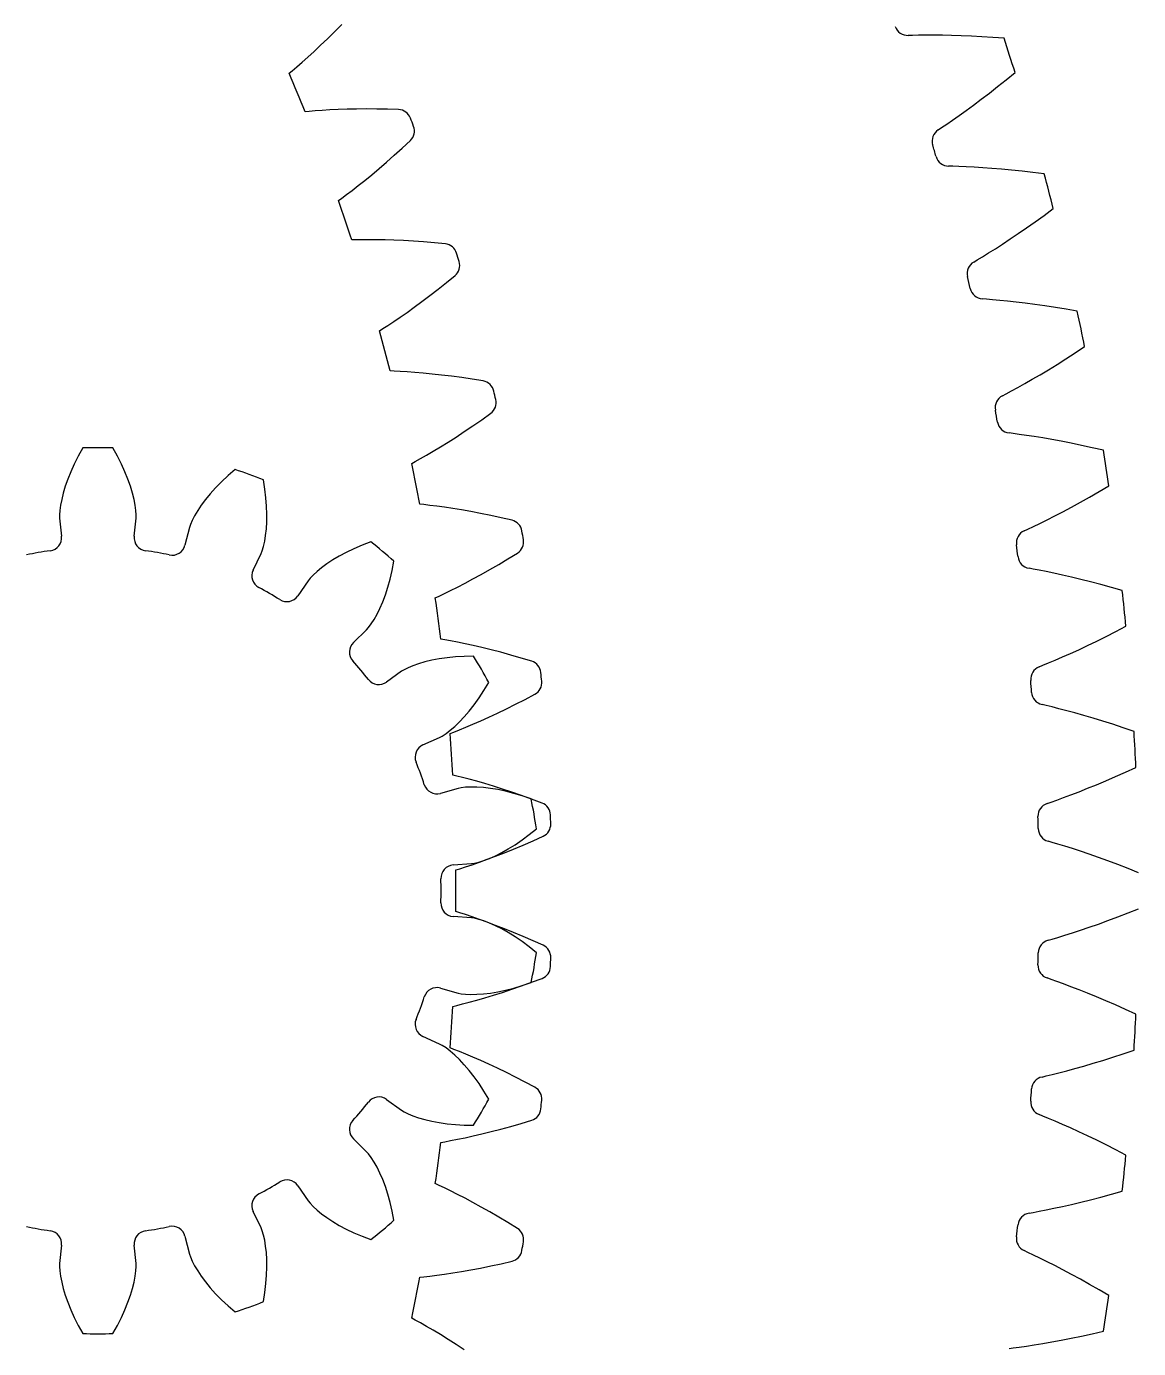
# Model space of a CAD drawing. Header units: millimetres. Extents: x -90 to 90, y -90 to 90.
# Drawn here: x 15.39 to 40.5, y -10.33 to 19.51 of the extents above; entities that cross this region are included whole.
import ezdxf

# ---------------------------------------------------------------- set-up
doc = ezdxf.new("R2010")
doc.units = ezdxf.units.MM

msp = doc.modelspace()

# ---------------------------------------------------------------- linework, layer by layer
at = {"layer": 'outer'}
msp.add_circle((0, 0), 90.087573, dxfattribs=at)
at = {"layer": 'planet'}
for p, q in [((16.659234, 9.994192), (16.55665, 9.810201)), ((17.44335, 9.810201), (17.340766, 9.994192)), ((16.466191, 9.630967), (16.387508, 9.457201)), ((16.55665, 9.810201), (16.466191, 9.630967)), ((17.533809, 9.630967), (17.44335, 9.810201)), ((17.612492, 9.457201), (17.533809, 9.630967)), ((16.32025, 9.289666), (16.264062, 9.129213)), ((16.387508, 9.457201), (16.32025, 9.289666)), ((17.67975, 9.289666), (17.612492, 9.457201)), ((17.735938, 9.129213), (17.67975, 9.289666)), ((19.938673, 9.370208), (19.792368, 9.232722)), ((20.098, 9.508018), (19.938673, 9.370208)), ((20.771899, 9.066939), (20.73843, 9.27492)), ((16.218589, 8.97683), (16.183468, 8.833736)), ((16.264062, 9.129213), (16.218589, 8.97683)), ((17.781411, 8.97683), (17.735938, 9.129213)), ((17.816532, 8.833736), (17.781411, 8.97683)), ((19.538497, 8.961919), (19.43082, 8.83036)), ((19.658999, 9.096346), (19.538497, 8.961919)), ((19.792368, 9.232722), (19.658999, 9.096346)), ((20.795602, 8.867575), (20.771899, 9.066939)), ((16.158326, 8.701558), (16.142757, 8.58273)), ((16.183468, 8.833736), (16.158326, 8.701558)), ((17.841674, 8.701558), (17.816532, 8.833736)), ((17.857243, 8.58273), (17.841674, 8.701558)), ((19.33597, 8.702719), (19.254026, 8.580267)), ((19.43082, 8.83036), (19.33597, 8.702719)), ((20.810107, 8.677377), (20.795602, 8.867575)), ((20.816009, 8.496943), (20.810107, 8.677377)), ((16.142757, 8.58273), (16.136236, 8.481676)), ((16.136236, 8.481676), (16.13742, 8.41313)), ((16.13742, 8.41313), (16.179525, 8.002457)), ((17.820475, 8.002457), (17.86258, 8.41313)), ((17.863764, 8.481676), (17.857243, 8.58273)), ((17.86258, 8.41313), (17.863764, 8.481676)), ((19.129922, 8.358323), (19.089232, 8.265593)), ((19.185194, 8.464659), (19.129922, 8.358323)), ((19.254026, 8.580267), (19.185194, 8.464659)), ((20.81393, 8.326949), (20.816009, 8.496943)), ((19.0669, 8.200776), (18.966007, 7.800469)), ((19.089232, 8.265593), (19.0669, 8.200776)), ((20.788605, 8.021726), (20.804543, 8.168202)), ((20.804543, 8.168202), (20.81393, 8.326949)), ((20.712576, 7.674743), (20.741011, 7.771934)), ((20.741011, 7.771934), (20.767023, 7.888921)), ((20.767023, 7.888921), (20.788605, 8.021726)), ((22.96625, 7.80003), (22.781745, 7.720875)), ((23.163101, 7.875036), (22.96625, 7.80003)), ((20.507996, 7.239231), (20.68802, 7.610736)), ((20.68802, 7.610736), (20.712576, 7.674743)), ((22.304384, 7.466435), (22.171599, 7.378932)), ((22.450564, 7.553232), (22.304384, 7.466435)), ((22.609775, 7.638338), (22.450564, 7.553232)), ((22.781745, 7.720875), (22.609775, 7.638338)), ((21.948494, 7.206798), (21.860186, 7.125778)), ((22.052716, 7.291891), (21.948494, 7.206798)), ((22.171599, 7.378932), (22.052716, 7.291891)), ((23.599588, 7.034623), (23.645502, 7.23007)), ((23.645502, 7.23007), (23.685185, 7.436955)), ((21.747081, 6.999287), (21.51536, 6.657629)), ((21.790235, 7.052557), (21.747081, 6.999287)), ((21.860186, 7.125778), (21.790235, 7.052557)), ((23.548168, 6.850934), (23.599588, 7.034623)), ((23.431906, 6.520331), (23.492001, 6.679362)), ((23.492001, 6.679362), (23.548168, 6.850934)), ((23.303716, 6.242177), (23.368791, 6.374369)), ((23.368791, 6.374369), (23.431906, 6.520331)), ((23.113597, 5.942124), (23.173559, 6.023728)), ((23.173559, 6.023728), (23.238013, 6.124763)), ((23.238013, 6.124763), (23.303716, 6.242177)), ((22.7724, 5.602847), (23.06863, 5.890376)), ((23.06863, 5.890376), (23.113597, 5.942124)), ((24.114934, 5.07969), (24.004241, 5.033759)), ((24.241974, 5.124006), (24.114934, 5.07969)), ((24.383457, 5.165137), (24.241974, 5.124006)), ((24.538162, 5.201947), (24.383457, 5.165137)), ((24.705212, 5.233514), (24.538162, 5.201947)), ((24.88393, 5.259034), (24.705212, 5.233514)), ((25.073757, 5.277776), (24.88393, 5.259034)), ((25.274208, 5.289053), (25.073757, 5.277776)), ((25.484841, 5.292208), (25.274208, 5.289053)), ((23.854694, 4.953581), (23.520094, 4.711781)), ((23.913465, 4.988879), (23.854694, 4.953581)), ((24.004241, 5.033759), (23.913465, 4.988879)), ((25.607567, 4.353191), (25.717559, 4.521148)), ((25.717559, 4.521148), (25.825607, 4.701984)), ((25.384962, 4.056152), (25.496422, 4.198167)), ((25.496422, 4.198167), (25.607567, 4.353191)), ((25.164868, 3.811693), (25.274099, 3.927266)), ((25.274099, 3.927266), (25.384962, 4.056152)), ((24.861484, 3.548971), (24.956607, 3.621868)), ((24.956607, 3.621868), (25.058506, 3.70973)), ((25.058506, 3.70973), (25.164868, 3.811693)), ((24.340569, 3.290677), (24.717274, 3.459549)), ((24.717274, 3.459549), (24.777228, 3.492797)), ((24.777228, 3.492797), (24.861484, 3.548971)), ((25.13553, 2.3104), (24.738408, 2.197622)), ((25.202829, 2.323469), (25.13553, 2.3104)), ((25.303481, 2.334595), (25.202829, 2.323469)), ((25.423207, 2.339897), (25.303481, 2.334595)), ((25.557742, 2.33809), (25.423207, 2.339897)), ((25.704761, 2.32835), (25.557742, 2.33809)), ((25.862726, 2.310028), (25.704761, 2.32835)), ((26.030498, 2.282557), (25.862726, 2.310028)), ((26.207167, 2.245413), (26.030498, 2.282557)), ((26.391956, 2.1981), (26.207167, 2.245413)), ((26.584175, 2.140138), (26.391956, 2.1981)), ((26.783185, 2.071062), (26.584175, 2.140138)), ((26.577346, 1.1467), (26.738149, 1.266909)), ((26.738149, 1.266909), (26.901531, 1.399884)), ((26.118314, 0.860514), (26.266573, 0.94371)), ((26.266573, 0.94371), (26.419883, 1.039039)), ((26.419883, 1.039039), (26.577346, 1.1467)), ((25.023356, 0.581602), (25.435101, 0.611449)), ((25.435101, 0.611449), (25.502811, 0.622186)), ((25.502811, 0.622186), (25.601198, 0.646156)), ((25.601198, 0.646156), (25.715517, 0.682123)), ((25.715517, 0.682123), (25.841321, 0.729835)), ((25.841321, 0.729835), (25.976142, 0.78927)), ((25.976142, 0.78927), (26.118314, 0.860514)), ((25.435101, -0.611449), (25.023356, -0.581602)), ((25.502811, -0.622186), (25.435101, -0.611449)), ((25.601198, -0.646156), (25.502811, -0.622186)), ((25.715517, -0.682123), (25.601198, -0.646156)), ((25.841321, -0.729835), (25.715517, -0.682123)), ((25.976142, -0.78927), (25.841321, -0.729835)), ((26.118314, -0.860514), (25.976142, -0.78927)), ((26.266573, -0.94371), (26.118314, -0.860514)), ((26.419883, -1.039039), (26.266573, -0.94371)), ((26.577346, -1.1467), (26.419883, -1.039039)), ((26.738149, -1.266909), (26.577346, -1.1467)), ((26.901531, -1.399884), (26.738149, -1.266909)), ((26.584175, -2.140138), (26.783185, -2.071062)), ((24.738408, -2.197622), (25.13553, -2.3104)), ((25.13553, -2.3104), (25.202829, -2.323469)), ((25.202829, -2.323469), (25.303481, -2.334595)), ((25.303481, -2.334595), (25.423207, -2.339897)), ((25.423207, -2.339897), (25.557742, -2.33809)), ((25.557742, -2.33809), (25.704761, -2.32835)), ((25.704761, -2.32835), (25.862726, -2.310028)), ((25.862726, -2.310028), (26.030498, -2.282557)), ((26.030498, -2.282557), (26.207167, -2.245413)), ((26.207167, -2.245413), (26.391956, -2.1981)), ((26.391956, -2.1981), (26.584175, -2.140138)), ((24.717274, -3.459549), (24.340569, -3.290677)), ((24.777228, -3.492797), (24.717274, -3.459549)), ((24.861484, -3.548971), (24.777228, -3.492797)), ((24.956607, -3.621868), (24.861484, -3.548971)), ((25.058506, -3.70973), (24.956607, -3.621868)), ((25.164868, -3.811693), (25.058506, -3.70973)), ((25.274099, -3.927266), (25.164868, -3.811693)), ((25.384962, -4.056152), (25.274099, -3.927266)), ((25.496422, -4.198167), (25.384962, -4.056152)), ((25.607567, -4.353191), (25.496422, -4.198167)), ((25.717559, -4.521148), (25.607567, -4.353191)), ((23.520094, -4.711781), (23.854694, -4.953581)), ((25.825607, -4.701984), (25.717559, -4.521148)), ((23.854694, -4.953581), (23.913465, -4.988879)), ((23.913465, -4.988879), (24.004241, -5.033759)), ((24.004241, -5.033759), (24.114934, -5.07969)), ((24.114934, -5.07969), (24.241974, -5.124006)), ((24.241974, -5.124006), (24.383457, -5.165137)), ((24.383457, -5.165137), (24.538162, -5.201947)), ((24.538162, -5.201947), (24.705212, -5.233514)), ((24.705212, -5.233514), (24.88393, -5.259034)), ((24.88393, -5.259034), (25.073757, -5.277776)), ((25.073757, -5.277776), (25.274208, -5.289053)), ((25.274208, -5.289053), (25.484841, -5.292208)), ((23.06863, -5.890376), (22.7724, -5.602847)), ((23.113597, -5.942124), (23.06863, -5.890376)), ((23.173559, -6.023728), (23.113597, -5.942124)), ((23.238013, -6.124763), (23.173559, -6.023728)), ((23.303716, -6.242177), (23.238013, -6.124763)), ((23.368791, -6.374369), (23.303716, -6.242177)), ((23.431906, -6.520331), (23.368791, -6.374369)), ((23.492001, -6.679362), (23.431906, -6.520331)), ((21.51536, -6.657629), (21.747081, -6.999287)), ((23.548168, -6.850934), (23.492001, -6.679362)), ((23.599588, -7.034623), (23.548168, -6.850934)), ((21.747081, -6.999287), (21.790235, -7.052557)), ((21.790235, -7.052557), (21.860186, -7.125778)), ((21.860186, -7.125778), (21.948494, -7.206798)), ((23.645502, -7.23007), (23.599588, -7.034623)), ((20.68802, -7.610736), (20.507996, -7.239231)), ((21.948494, -7.206798), (22.052716, -7.291891)), ((22.052716, -7.291891), (22.171599, -7.378932)), ((22.171599, -7.378932), (22.304384, -7.466435)), ((23.685185, -7.436955), (23.645502, -7.23007)), ((20.712576, -7.674743), (20.68802, -7.610736)), ((20.741011, -7.771934), (20.712576, -7.674743)), ((22.304384, -7.466435), (22.450564, -7.553232)), ((22.450564, -7.553232), (22.609775, -7.638338)), ((22.609775, -7.638338), (22.781745, -7.720875)), ((22.781745, -7.720875), (22.96625, -7.80003)), ((16.179525, -8.002457), (16.13742, -8.41313)), ((17.86258, -8.41313), (17.820475, -8.002457)), ((18.966007, -7.800469), (19.0669, -8.200776)), ((20.767023, -7.888921), (20.741011, -7.771934)), ((20.788605, -8.021726), (20.767023, -7.888921)), ((20.804543, -8.168202), (20.788605, -8.021726)), ((22.96625, -7.80003), (23.163101, -7.875036)), ((19.0669, -8.200776), (19.089232, -8.265593)), ((19.089232, -8.265593), (19.129922, -8.358323)), ((20.81393, -8.326949), (20.804543, -8.168202)), ((20.816009, -8.496943), (20.81393, -8.326949)), ((16.13742, -8.41313), (16.136236, -8.481676)), ((16.136236, -8.481676), (16.142757, -8.58273)), ((16.142757, -8.58273), (16.158326, -8.701558)), ((17.841674, -8.701558), (17.857243, -8.58273)), ((17.857243, -8.58273), (17.863764, -8.481676)), ((17.863764, -8.481676), (17.86258, -8.41313)), ((19.129922, -8.358323), (19.185194, -8.464659)), ((19.185194, -8.464659), (19.254026, -8.580267)), ((19.254026, -8.580267), (19.33597, -8.702719)), ((20.810107, -8.677377), (20.816009, -8.496943)), ((16.158326, -8.701558), (16.183468, -8.833736)), ((16.183468, -8.833736), (16.218589, -8.97683)), ((17.781411, -8.97683), (17.816532, -8.833736)), ((17.816532, -8.833736), (17.841674, -8.701558)), ((19.33597, -8.702719), (19.43082, -8.83036)), ((19.43082, -8.83036), (19.538497, -8.961919)), ((20.771899, -9.066939), (20.795602, -8.867575)), ((20.795602, -8.867575), (20.810107, -8.677377)), ((16.218589, -8.97683), (16.264062, -9.129213)), ((16.264062, -9.129213), (16.32025, -9.289666)), ((17.67975, -9.289666), (17.735938, -9.129213)), ((17.735938, -9.129213), (17.781411, -8.97683)), ((19.538497, -8.961919), (19.658999, -9.096346)), ((19.658999, -9.096346), (19.792368, -9.232722)), ((19.792368, -9.232722), (19.938673, -9.370208)), ((20.73843, -9.27492), (20.771899, -9.066939)), ((16.32025, -9.289666), (16.387508, -9.457201)), ((16.387508, -9.457201), (16.466191, -9.630967)), ((17.533809, -9.630967), (17.612492, -9.457201)), ((17.612492, -9.457201), (17.67975, -9.289666)), ((19.938673, -9.370208), (20.098, -9.508018)), ((16.466191, -9.630967), (16.55665, -9.810201)), ((16.55665, -9.810201), (16.659234, -9.994192)), ((17.340766, -9.994192), (17.44335, -9.810201)), ((17.44335, -9.810201), (17.533809, -9.630967))]:
    msp.add_line(p, q, dxfattribs=at)
for centre, radius, start, end in [((17, 0), 10, 88.047177, 91.952823), ((17, 0), 10, 68.047177, 71.952823), ((15.88109, 7.971859), 0.3, 277.989699, 5.853958), ((18.11891, 7.971859), 0.3, 174.146042, 262.010301), ((18.675105, 7.873787), 0.3, 257.989699, 345.853958), ((17, 0), 10, 48.047177, 51.952823), ((17, 0), 7.75, 97.989699, 102.010301), ((17, 0), 7.75, 77.989699, 82.010301), ((20.777968, 7.108407), 0.3, 154.146042, 242.010301), ((17, 0), 7.75, 57.989699, 62.010301), ((21.267077, 6.82602), 0.3, 237.989699, 325.853958), ((22.981347, 5.387577), 0.3, 134.146042, 222.010301), ((17, 0), 7.75, 37.989699, 42.010301), ((17, 0), 10, 28.047177, 31.952823), ((23.344377, 4.954934), 0.3, 217.989699, 305.853958), ((24.463288, 3.016925), 0.3, 114.146042, 202.010301), ((17, 0), 7.75, 17.989699, 22.010301), ((24.656452, 2.48621), 0.3, 197.989699, 285.853958), ((17, 0), 10, 8.047177, 11.952823), ((25.045046, 0.282387), 0.3, 94.146042, 182.010301), ((17, 0), 7.75, 357.989699, 2.010301), ((25.045046, -0.282387), 0.3, 177.989699, 265.853958), ((17, 0), 10, 348.047177, 351.952823), ((24.656452, -2.48621), 0.3, 74.146042, 162.010301), ((17, 0), 7.75, 337.989699, 342.010301), ((24.463288, -3.016925), 0.3, 157.989699, 245.853958), ((17, 0), 7.75, 317.989699, 322.010301), ((23.344377, -4.954934), 0.3, 54.146042, 142.010301), ((17, 0), 10, 328.047177, 331.952823), ((22.981347, -5.387577), 0.3, 137.989699, 225.853958), ((21.267077, -6.82602), 0.3, 34.146042, 122.010301), ((20.777968, -7.108407), 0.3, 117.989699, 205.853958), ((17, 0), 7.75, 297.989699, 302.010301), ((17, 0), 10, 308.047177, 311.952823), ((17, 0), 7.75, 257.989699, 262.010301), ((15.88109, -7.971859), 0.3, 354.146042, 82.010301), ((18.11891, -7.971859), 0.3, 97.989699, 185.853958), ((17, 0), 7.75, 277.989699, 282.010301), ((18.675105, -7.873787), 0.3, 14.146042, 102.010301), ((17, 0), 10, 288.047177, 291.952823), ((17, 0), 10, 268.047177, 271.952823)]:
    msp.add_arc(centre, radius, start, end, dxfattribs=at)
at = {"layer": 'thin_ring_external'}
for p, q in [((35.394228, 19.307996), (35.299415, 19.307183)), ((35.532433, 19.310406), (35.394228, 19.307996)), ((35.694343, 19.311919), (35.532433, 19.310406)), ((35.874061, 19.311985), (35.694343, 19.311919)), ((36.068463, 19.310198), (35.874061, 19.311985)), ((36.275569, 19.306229), (36.068463, 19.310198)), ((36.493993, 19.299797), (36.275569, 19.306229)), ((36.722706, 19.29066), (36.493993, 19.299797)), ((36.960904, 19.278599), (36.722706, 19.29066)), ((37.207941, 19.263421), (36.960904, 19.278599)), ((37.463283, 19.244945), (37.207941, 19.263421)), ((37.317192, 18.152776), (37.510519, 18.307316)), ((37.510519, 18.307316), (37.708742, 18.469331)), ((36.947488, 17.866815), (37.129302, 18.005872)), ((37.129302, 18.005872), (37.317192, 18.152776)), ((36.447439, 17.500188), (36.605418, 17.613493)), ((36.605418, 17.613493), (36.772532, 17.735891)), ((36.772532, 17.735891), (36.947488, 17.866815)), ((36.167103, 17.304935), (36.300405, 17.396847)), ((36.300405, 17.396847), (36.447439, 17.500188)), ((35.974657, 17.173511), (36.052674, 17.227393)), ((36.052674, 17.227393), (36.167103, 17.304935)), ((36.305238, 16.352227), (36.210508, 16.356256)), ((36.443387, 16.347576), (36.305238, 16.352227)), ((36.605163, 16.34082), (36.443387, 16.347576)), ((36.784649, 16.331709), (36.605163, 16.34082)), ((36.978706, 16.319999), (36.784649, 16.331709)), ((37.185339, 16.305459), (36.978706, 16.319999)), ((37.40315, 16.287883), (37.185339, 16.305459)), ((37.631098, 16.26708), (37.40315, 16.287883)), ((37.868369, 16.242873), (37.631098, 16.26708)), ((38.114309, 16.2151), (37.868369, 16.242873)), ((38.368375, 16.183611), (38.114309, 16.2151)), ((38.166708, 15.100325), (38.367673, 15.244792)), ((38.367673, 15.244792), (38.57391, 15.396475)), ((37.782885, 14.833615), (37.971561, 14.963207)), ((37.971561, 14.963207), (38.166708, 15.100325)), ((37.428326, 14.598089), (37.601472, 14.711795)), ((37.601472, 14.711795), (37.782885, 14.833615)), ((36.974828, 14.312314), (37.112648, 14.397301)), ((37.112648, 14.397301), (37.264768, 14.492999)), ((37.264768, 14.492999), (37.428326, 14.598089)), ((36.775922, 14.190889), (36.856589, 14.240717)), ((36.856589, 14.240717), (36.974828, 14.312314)), ((37.064136, 13.353796), (36.969736, 13.362657)), ((37.201867, 13.342098), (37.064136, 13.353796)), ((37.363087, 13.32709), (37.201867, 13.342098)), ((37.541875, 13.308826), (37.363087, 13.32709)), ((37.735081, 13.287222), (37.541875, 13.308826)), ((37.940702, 13.262151), (37.735081, 13.287222)), ((38.157331, 13.233477), (37.940702, 13.262151)), ((38.383919, 13.201061), (38.157331, 13.233477)), ((38.619645, 13.16477), (38.383919, 13.201061)), ((38.863846, 13.124476), (38.619645, 13.16477)), ((39.115973, 13.080055), (38.863846, 13.124476)), ((39.067335, 12.142497), (39.281048, 12.283451)), ((38.657362, 11.881505), (38.859255, 12.00848)), ((38.859255, 12.00848), (39.067335, 12.142497)), ((38.096192, 11.544601), (38.274918, 11.649318)), ((38.274918, 11.649318), (38.462314, 11.761716)), ((38.462314, 11.761716), (38.657362, 11.881505)), ((37.628694, 11.282355), (37.770674, 11.360193)), ((37.770674, 11.360193), (37.927481, 11.448)), ((37.927481, 11.448), (38.096192, 11.544601)), ((37.423847, 11.171244), (37.506953, 11.216888)), ((37.506953, 11.216888), (37.628694, 11.282355)), ((37.668943, 10.320527), (37.575118, 10.334196)), ((37.805897, 10.301811), (37.668943, 10.320527)), ((37.966141, 10.278591), (37.805897, 10.301811)), ((38.143762, 10.251222), (37.966141, 10.278591)), ((38.335613, 10.219781), (38.143762, 10.251222)), ((38.539686, 10.184244), (38.335613, 10.219781)), ((38.754569, 10.144545), (38.539686, 10.184244)), ((38.979206, 10.100602), (38.754569, 10.144545)), ((39.212771, 10.052323), (38.979206, 10.100602)), ((39.454596, 9.999612), (39.212771, 10.052323)), ((39.704126, 9.942375), (39.454596, 9.999612)), ((39.393028, 8.885306), (39.607679, 9.008524)), ((39.607679, 9.008524), (39.828311, 9.138381)), ((38.791114, 8.556449), (38.984005, 8.659132)), ((38.984005, 8.659132), (39.184915, 8.768805)), ((39.184915, 8.768805), (39.393028, 8.885306)), ((38.272765, 8.293448), (38.433851, 8.373134)), ((38.433851, 8.373134), (38.607275, 8.460995)), ((38.607275, 8.460995), (38.791114, 8.556449)), ((37.916743, 8.122455), (38.002071, 8.163796)), ((38.002071, 8.163796), (38.126996, 8.222961)), ((38.126996, 8.222961), (38.272765, 8.293448)), ((38.118081, 7.260333), (38.025076, 7.278775)), ((38.253901, 7.234649), (38.118081, 7.260333)), ((38.412749, 7.203276), (38.253901, 7.234649)), ((38.588742, 7.166874), (38.412749, 7.203276)), ((38.778737, 7.125678), (38.588742, 7.166874)), ((38.980729, 7.079767), (38.778737, 7.125678)), ((39.193304, 7.029148), (38.980729, 7.079767)), ((39.415405, 6.973792), (39.193304, 7.029148)), ((39.6462, 6.913649), (39.415405, 6.973792)), ((39.885018, 6.84866), (39.6462, 6.913649)), ((40.1313, 6.778756), (39.885018, 6.84866)), ((39.987296, 5.851048), (40.21427, 5.969471)), ((39.552843, 5.633228), (39.766633, 5.738951)), ((39.766633, 5.738951), (39.987296, 5.851048)), ((38.960239, 5.355315), (39.148713, 5.441257)), ((39.148713, 5.441257), (39.346595, 5.533957)), ((39.346595, 5.533957), (39.552843, 5.633228)), ((38.253322, 5.052475), (38.34065, 5.089406)), ((38.34065, 5.089406), (38.468433, 5.142115)), ((38.468433, 5.142115), (38.617611, 5.205067)), ((38.617611, 5.205067), (38.782556, 5.276423)), ((38.782556, 5.276423), (38.960239, 5.355315)), ((38.410377, 4.181197), (38.318435, 4.204364)), ((38.544708, 4.148611), (38.410377, 4.181197)), ((38.701748, 4.109169), (38.544708, 4.148611)), ((38.875652, 4.063828), (38.701748, 4.109169)), ((39.063296, 4.012984), (38.875652, 4.063828)), ((39.26268, 3.956819), (39.063296, 4.012984)), ((39.472394, 3.895412), (39.26268, 3.956819)), ((39.691378, 3.828788), (39.472394, 3.895412)), ((39.918801, 3.756939), (39.691378, 3.828788)), ((40.153989, 3.67984), (39.918801, 3.756939)), ((40.396381, 3.597453), (40.153989, 3.67984)), ((40.205195, 2.678307), (40.43792, 2.784986)), ((39.346782, 2.31187), (39.549139, 2.394345)), ((39.549139, 2.394345), (39.760187, 2.482955)), ((39.760187, 2.482955), (39.979097, 2.577624)), ((39.979097, 2.577624), (40.205195, 2.678307)), ((38.652114, 2.047853), (38.804312, 2.103106)), ((38.804312, 2.103106), (38.972686, 2.165947)), ((38.972686, 2.165947), (39.154166, 2.235663)), ((39.154166, 2.235663), (39.346782, 2.31187)), ((38.432707, 1.969314), (38.521807, 2.001737)), ((38.521807, 2.001737), (38.652114, 2.047853)), ((38.54507, 1.091153), (38.454431, 1.118985)), ((38.677562, 1.051751), (38.54507, 1.091153)), ((38.832383, 1.004342), (38.677562, 1.051751)), ((39.003745, 0.95018), (38.832383, 1.004342)), ((39.188548, 0.889822), (39.003745, 0.95018)), ((39.384804, 0.823549), (39.188548, 0.889822)), ((39.591109, 0.751514), (39.384804, 0.823549)), ((39.806405, 0.673795), (39.591109, 0.751514)), ((40.029863, 0.590428), (39.806405, 0.673795)), ((40.260808, 0.50142), (40.029863, 0.590428)), ((40.498676, 0.406764), (40.260808, 0.50142)), ((39.806405, -0.673795), (40.029863, -0.590428)), ((40.029863, -0.590428), (40.260808, -0.50142)), ((40.260808, -0.50142), (40.498676, -0.406764)), ((39.003745, -0.95018), (39.188548, -0.889822)), ((39.188548, -0.889822), (39.384804, -0.823549)), ((39.384804, -0.823549), (39.591109, -0.751514)), ((39.591109, -0.751514), (39.806405, -0.673795)), ((38.454431, -1.118985), (38.54507, -1.091153)), ((38.54507, -1.091153), (38.677562, -1.051751)), ((38.677562, -1.051751), (38.832383, -1.004342)), ((38.832383, -1.004342), (39.003745, -0.95018)), ((38.521807, -2.001737), (38.432707, -1.969314)), ((38.652114, -2.047853), (38.521807, -2.001737)), ((38.804312, -2.103106), (38.652114, -2.047853)), ((38.972686, -2.165947), (38.804312, -2.103106)), ((39.154166, -2.235663), (38.972686, -2.165947)), ((39.346782, -2.31187), (39.154166, -2.235663)), ((39.549139, -2.394345), (39.346782, -2.31187)), ((39.760187, -2.482955), (39.549139, -2.394345)), ((39.979097, -2.577624), (39.760187, -2.482955)), ((40.205195, -2.678307), (39.979097, -2.577624)), ((40.43792, -2.784986), (40.205195, -2.678307)), ((39.472394, -3.895412), (39.691378, -3.828788)), ((39.691378, -3.828788), (39.918801, -3.756939)), ((39.918801, -3.756939), (40.153989, -3.67984)), ((40.153989, -3.67984), (40.396381, -3.597453)), ((38.410377, -4.181197), (38.544708, -4.148611)), ((38.544708, -4.148611), (38.701748, -4.109169)), ((38.701748, -4.109169), (38.875652, -4.063828)), ((38.875652, -4.063828), (39.063296, -4.012984)), ((39.063296, -4.012984), (39.26268, -3.956819)), ((39.26268, -3.956819), (39.472394, -3.895412)), ((38.318435, -4.204364), (38.410377, -4.181197)), ((38.34065, -5.089406), (38.253322, -5.052475)), ((38.468433, -5.142115), (38.34065, -5.089406)), ((38.617611, -5.205067), (38.468433, -5.142115)), ((38.782556, -5.276423), (38.617611, -5.205067)), ((38.960239, -5.355315), (38.782556, -5.276423)), ((39.148713, -5.441257), (38.960239, -5.355315)), ((39.346595, -5.533957), (39.148713, -5.441257)), ((39.552843, -5.633228), (39.346595, -5.533957)), ((39.766633, -5.738951), (39.552843, -5.633228)), ((39.987296, -5.851048), (39.766633, -5.738951)), ((40.21427, -5.969471), (39.987296, -5.851048)), ((39.6462, -6.913649), (39.885018, -6.84866)), ((39.885018, -6.84866), (40.1313, -6.778756)), ((38.588742, -7.166874), (38.778737, -7.125678)), ((38.778737, -7.125678), (38.980729, -7.079767)), ((38.980729, -7.079767), (39.193304, -7.029148)), ((39.193304, -7.029148), (39.415405, -6.973792)), ((39.415405, -6.973792), (39.6462, -6.913649)), ((38.025076, -7.278775), (38.118081, -7.260333)), ((38.118081, -7.260333), (38.253901, -7.234649)), ((38.253901, -7.234649), (38.412749, -7.203276)), ((38.412749, -7.203276), (38.588742, -7.166874)), ((38.002071, -8.163796), (37.916743, -8.122455)), ((38.126996, -8.222961), (38.002071, -8.163796)), ((38.272765, -8.293448), (38.126996, -8.222961)), ((38.433851, -8.373134), (38.272765, -8.293448)), ((38.607275, -8.460995), (38.433851, -8.373134)), ((38.791114, -8.556449), (38.607275, -8.460995)), ((38.984005, -8.659132), (38.791114, -8.556449)), ((39.184915, -8.768805), (38.984005, -8.659132)), ((39.393028, -8.885306), (39.184915, -8.768805)), ((39.607679, -9.008524), (39.393028, -8.885306)), ((39.828311, -9.138381), (39.607679, -9.008524)), ((38.539686, -10.184244), (38.754569, -10.144545)), ((38.754569, -10.144545), (38.979206, -10.100602)), ((38.979206, -10.100602), (39.212771, -10.052323)), ((39.212771, -10.052323), (39.454596, -9.999612)), ((39.454596, -9.999612), (39.704126, -9.942375)), ((37.575118, -10.334196), (37.668943, -10.320527)), ((37.668943, -10.320527), (37.805897, -10.301811)), ((37.805897, -10.301811), (37.966141, -10.278591)), ((37.966141, -10.278591), (38.143762, -10.251222)), ((38.143762, -10.251222), (38.335613, -10.219781)), ((38.335613, -10.219781), (38.539686, -10.184244))]:
    msp.add_line(p, q, dxfattribs=at)
for centre, radius, start, end in [((35.287608, 19.60695), 0.3, 198.89375, 272.25571), ((-22, 0), 62.5, 17.188079, 17.933872), ((36.137461, 16.921529), 0.3, 122.866241, 196.228201), ((-22, 0), 60.25, 15.966921, 16.228201), ((36.214022, 16.656235), 0.3, 195.966921, 269.328881), ((-22, 0), 62.5, 14.26125, 15.007043), ((36.925647, 13.930923), 0.3, 119.939412, 193.301372), ((-22, 0), 60.25, 13.040091, 13.301372), ((36.988562, 13.662065), 0.3, 193.040091, 266.402051), ((-22, 0), 62.5, 11.334421, 12.080213), ((37.560103, 10.903972), 0.3, 117.012583, 190.374543), ((-22, 0), 60.25, 10.113262, 10.374543), ((37.609208, 10.632253), 0.3, 190.113262, 263.475222), ((-22, 0), 62.5, 8.407592, 9.153384), ((38.039174, 7.848574), 0.3, 114.085753, 187.447714), ((-22, 0), 60.25, 7.186433, 7.447714), ((38.07434, 7.574702), 0.3, 187.186433, 260.548393), ((-22, 0), 62.5, 5.480762, 6.226555), ((38.361609, 4.7727), 0.3, 111.158924, 184.520884), ((-22, 0), 60.25, 4.259603, 4.520884), ((38.382746, 4.49739), 0.3, 184.259603, 257.621564), ((-22, 0), 62.5, 2.553933, 3.299726), ((38.526568, 1.684375), 0.3, 108.232095, 181.594055), ((-22, 0), 60.25, 1.332774, 1.594055), ((38.533619, 1.408345), 0.3, 181.332774, 254.694734), ((38.533619, -1.408345), 0.3, 105.305266, 178.667226), ((-22, 0), 60.25, 358.405945, 358.667226), ((38.526568, -1.684375), 0.3, 178.405945, 251.767905), ((-22, 0), 62.5, 356.700274, 357.446067), ((-22, 0), 60.25, 355.479116, 355.740397), ((38.382746, -4.49739), 0.3, 102.378436, 175.740397), ((38.361609, -4.7727), 0.3, 175.479116, 248.841076), ((-22, 0), 62.5, 353.773445, 354.519238), ((38.07434, -7.574702), 0.3, 99.451607, 172.813567), ((-22, 0), 60.25, 352.552286, 352.813567), ((38.039174, -7.848574), 0.3, 172.552286, 245.914247), ((-22, 0), 62.5, 350.846616, 351.592408)]:
    msp.add_arc(centre, radius, start, end, dxfattribs=at)
at = {"layer": 'thin_ring_internal'}
for p, q in [((22.344519, 19.387924), (22.508801, 19.553634)), ((22.030797, 19.083469), (22.184934, 19.231092)), ((22.184934, 19.231092), (22.344519, 19.387924)), ((21.61201, 18.701475), (21.742881, 18.817847)), ((21.742881, 18.817847), (21.88304, 18.945505)), ((21.88304, 18.945505), (22.030797, 19.083469)), ((21.320203, 18.451897), (21.390575, 18.510827)), ((21.390575, 18.510827), (21.493006, 18.598036)), ((21.493006, 18.598036), (21.61201, 18.701475)), ((22.062288, 17.614408), (21.904997, 17.603402)), ((22.237115, 17.624661), (22.062288, 17.614408)), ((22.42649, 17.6335), (22.237115, 17.624661)), ((22.628525, 17.640425), (22.42649, 17.6335)), ((22.841902, 17.645031), (22.628525, 17.640425)), ((23.065642, 17.646977), (22.841902, 17.645031)), ((23.298983, 17.645968), (23.065642, 17.646977)), ((23.541309, 17.641742), (23.298983, 17.645968)), ((23.79173, 17.635061), (23.541309, 17.641742)), ((21.770901, 17.592639), (21.679471, 17.584548)), ((21.904997, 17.603402), (21.770901, 17.592639)), ((23.692373, 16.600754), (23.871777, 16.763708)), ((23.871777, 16.763708), (24.055649, 16.933845)), ((23.348105, 16.300084), (23.517604, 16.446143)), ((23.517604, 16.446143), (23.692373, 16.600754)), ((23.028178, 16.034853), (23.184642, 16.162858)), ((23.184642, 16.162858), (23.348105, 16.300084)), ((22.741769, 15.809072), (22.87997, 15.916635)), ((22.87997, 15.916635), (23.028178, 16.034853)), ((22.434263, 15.579113), (22.508338, 15.633314)), ((22.508338, 15.633314), (22.616254, 15.713637)), ((22.616254, 15.713637), (22.741769, 15.809072)), ((22.827798, 14.692218), (22.736034, 14.690124)), ((22.96231, 14.694188), (22.827798, 14.692218)), ((23.119985, 14.694883), (22.96231, 14.694188)), ((23.295108, 14.693679), (23.119985, 14.694883)), ((23.484655, 14.690114), (23.295108, 14.693679)), ((23.686711, 14.68381), (23.484655, 14.690114)), ((23.899933, 14.674451), (23.686711, 14.68381)), ((24.123321, 14.66176), (23.899933, 14.674451)), ((24.356096, 14.645491), (24.123321, 14.66176)), ((24.597627, 14.625425), (24.356096, 14.645491)), ((24.847074, 14.60238), (24.597627, 14.625425)), ((24.869961, 13.727658), (25.064566, 13.885404)), ((24.317087, 13.299276), (24.495777, 13.433937)), ((24.495777, 13.433937), (24.680284, 13.576786)), ((24.680284, 13.576786), (24.869961, 13.727658)), ((23.980499, 13.055537), (24.145, 13.173035)), ((24.145, 13.173035), (24.317087, 13.299276)), ((23.548448, 12.76195), (23.679936, 12.848972)), ((23.679936, 12.848972), (23.824877, 12.947266)), ((23.824877, 12.947266), (23.980499, 13.055537)), ((23.358049, 12.639617), (23.43551, 12.688857)), ((23.43551, 12.688857), (23.548448, 12.76195)), ((23.692735, 11.728882), (23.601031, 11.732795)), ((23.827088, 11.722051), (23.692735, 11.728882)), ((23.984471, 11.712432), (23.827088, 11.722051)), ((24.15914, 11.699777), (23.984471, 11.712432)), ((24.348049, 11.683822), (24.15914, 11.699777)), ((24.549259, 11.664317), (24.348049, 11.683822)), ((24.761412, 11.641032), (24.549259, 11.664317)), ((24.983492, 11.613758), (24.761412, 11.641032)), ((25.214705, 11.5823), (24.983492, 11.613758)), ((25.454406, 11.54648), (25.214705, 11.5823)), ((25.701812, 11.50717), (25.454406, 11.54648)), ((25.667441, 10.632824), (25.871946, 10.777505)), ((25.274847, 10.364204), (25.468302, 10.49468)), ((25.468302, 10.49468), (25.667441, 10.632824)), ((24.907757, 10.126803), (25.087733, 10.241519)), ((25.087733, 10.241519), (25.274847, 10.364204)), ((24.422494, 9.833851), (24.573554, 9.922454)), ((24.573554, 9.922454), (24.735924, 10.020316)), ((24.735924, 10.020316), (24.907757, 10.126803)), ((24.087604, 9.645996), (24.16812, 9.690065)), ((24.16812, 9.690065), (24.285597, 9.755615)), ((24.285597, 9.755615), (24.422494, 9.833851)), ((24.362009, 8.715322), (24.270757, 8.725224)), ((24.495628, 8.699718), (24.362009, 8.715322)), ((24.652044, 8.679826), (24.495628, 8.699718)), ((24.825512, 8.655775), (24.652044, 8.679826)), ((25.012973, 8.627499), (24.825512, 8.655775)), ((25.212476, 8.594876), (25.012973, 8.627499)), ((25.422653, 8.557765), (25.212476, 8.594876)), ((25.642473, 8.516025), (25.422653, 8.557765)), ((25.871133, 8.469512), (25.642473, 8.516025)), ((26.107979, 8.418092), (25.871133, 8.469512)), ((26.352284, 8.362685), (26.107979, 8.418092)), ((26.053054, 7.367635), (26.260801, 7.492458)), ((26.260801, 7.492458), (26.474331, 7.623454)), ((25.656742, 7.139906), (25.85148, 7.250091)), ((25.85148, 7.250091), (26.053054, 7.367635)), ((25.122796, 6.855153), (25.291219, 6.942186)), ((25.291219, 6.942186), (25.469649, 7.037206)), ((25.469649, 7.037206), (25.656742, 7.139906)), ((24.619806, 6.61107), (24.703032, 6.649778)), ((24.703032, 6.649778), (24.824544, 6.707505)), ((24.824544, 6.707505), (24.966265, 6.776619)), ((24.966265, 6.776619), (25.122796, 6.855153)), ((24.832754, 5.664442), (24.742345, 5.68029)), ((24.965066, 5.640132), (24.832754, 5.664442)), ((25.119846, 5.610052), (24.965066, 5.640132)), ((25.29137, 5.574707), (25.119846, 5.610052)), ((25.47658, 5.534231), (25.29137, 5.574707)), ((25.673523, 5.48863), (25.47658, 5.534231)), ((25.880822, 5.437853), (25.673523, 5.48863)), ((26.097442, 5.381824), (25.880822, 5.437853)), ((26.32257, 5.320457), (26.097442, 5.381824)), ((26.555545, 5.253656), (26.32257, 5.320457)), ((26.795704, 5.182389), (26.555545, 5.253656)), ((26.223205, 4.104931), (26.432035, 4.20904)), ((26.432035, 4.20904), (26.647501, 4.320009)), ((26.647501, 4.320009), (26.869142, 4.436759)), ((25.644005, 3.834329), (25.828268, 3.917476)), ((25.828268, 3.917476), (26.021678, 4.007719)), ((26.021678, 4.007719), (26.223205, 4.104931)), ((25.037953, 3.581016), (25.16298, 3.630672)), ((25.16298, 3.630672), (25.308919, 3.690369)), ((25.308919, 3.690369), (25.470251, 3.758498)), ((25.470251, 3.758498), (25.644005, 3.834329)), ((24.952374, 3.547834), (25.037953, 3.581016)), ((25.102953, 2.589305), (25.013775, 2.611033)), ((25.233392, 2.556393), (25.102953, 2.589305)), ((25.385874, 2.516255), (25.233392, 2.556393)), ((25.554719, 2.469768), (25.385874, 2.516255)), ((25.736885, 2.417265), (25.554719, 2.469768)), ((25.930424, 2.358881), (25.736885, 2.417265)), ((26.133958, 2.294654), (25.930424, 2.358881)), ((26.34645, 2.224578), (26.133958, 2.294654)), ((26.567082, 2.148618), (26.34645, 2.224578)), ((26.79519, 2.066723), (26.567082, 2.148618)), ((27.030173, 1.979901), (26.79519, 2.066723)), ((26.825885, 1.12906), (27.054687, 1.231065)), ((26.180977, 0.85837), (26.38843, 0.942194)), ((26.38843, 0.942194), (26.603622, 1.032422)), ((26.603622, 1.032422), (26.825885, 1.12906)), ((25.448988, 0.588316), (25.614431, 0.645748)), ((25.614431, 0.645748), (25.792773, 0.710052)), ((25.792773, 0.710052), (25.982079, 0.78097)), ((25.982079, 0.78097), (26.180977, 0.85837)), ((25.083885, 0.469406), (25.171451, 0.49692)), ((25.171451, 0.49692), (25.299458, 0.538292)), ((25.299458, 0.538292), (25.448988, 0.588316)), ((25.171451, -0.49692), (25.083885, -0.469406)), ((25.299458, -0.538292), (25.171451, -0.49692)), ((25.448988, -0.588316), (25.299458, -0.538292)), ((25.614431, -0.645748), (25.448988, -0.588316)), ((25.792773, -0.710052), (25.614431, -0.645748)), ((25.982079, -0.78097), (25.792773, -0.710052)), ((26.180977, -0.85837), (25.982079, -0.78097)), ((26.38843, -0.942194), (26.180977, -0.85837)), ((26.603622, -1.032422), (26.38843, -0.942194)), ((26.825885, -1.12906), (26.603622, -1.032422)), ((27.054687, -1.231065), (26.825885, -1.12906)), ((26.567082, -2.148618), (26.79519, -2.066723)), ((26.79519, -2.066723), (27.030173, -1.979901)), ((25.736885, -2.417265), (25.930424, -2.358881)), ((25.930424, -2.358881), (26.133958, -2.294654)), ((26.133958, -2.294654), (26.34645, -2.224578)), ((26.34645, -2.224578), (26.567082, -2.148618)), ((25.013775, -2.611033), (25.102953, -2.589305)), ((25.102953, -2.589305), (25.233392, -2.556393)), ((25.233392, -2.556393), (25.385874, -2.516255)), ((25.385874, -2.516255), (25.554719, -2.469768)), ((25.554719, -2.469768), (25.736885, -2.417265)), ((25.037953, -3.581016), (24.952374, -3.547834)), ((25.16298, -3.630672), (25.037953, -3.581016)), ((25.308919, -3.690369), (25.16298, -3.630672)), ((25.470251, -3.758498), (25.308919, -3.690369)), ((25.644005, -3.834329), (25.470251, -3.758498)), ((25.828268, -3.917476), (25.644005, -3.834329)), ((26.021678, -4.007719), (25.828268, -3.917476)), ((26.223205, -4.104931), (26.021678, -4.007719)), ((26.432035, -4.20904), (26.223205, -4.104931)), ((26.647501, -4.320009), (26.432035, -4.20904)), ((26.869142, -4.436759), (26.647501, -4.320009)), ((26.097442, -5.381824), (26.32257, -5.320457)), ((26.32257, -5.320457), (26.555545, -5.253656)), ((26.555545, -5.253656), (26.795704, -5.182389)), ((24.742345, -5.68029), (24.832754, -5.664442)), ((24.832754, -5.664442), (24.965066, -5.640132)), ((24.965066, -5.640132), (25.119846, -5.610052)), ((25.119846, -5.610052), (25.29137, -5.574707)), ((25.29137, -5.574707), (25.47658, -5.534231)), ((25.47658, -5.534231), (25.673523, -5.48863)), ((25.673523, -5.48863), (25.880822, -5.437853)), ((25.880822, -5.437853), (26.097442, -5.381824)), ((24.703032, -6.649778), (24.619806, -6.61107)), ((24.824544, -6.707505), (24.703032, -6.649778)), ((24.966265, -6.776619), (24.824544, -6.707505)), ((25.122796, -6.855153), (24.966265, -6.776619)), ((25.291219, -6.942186), (25.122796, -6.855153)), ((25.469649, -7.037206), (25.291219, -6.942186)), ((25.656742, -7.139906), (25.469649, -7.037206)), ((25.85148, -7.250091), (25.656742, -7.139906)), ((26.053054, -7.367635), (25.85148, -7.250091)), ((26.260801, -7.492458), (26.053054, -7.367635)), ((26.474331, -7.623454), (26.260801, -7.492458)), ((24.825512, -8.655775), (25.012973, -8.627499)), ((25.012973, -8.627499), (25.212476, -8.594876)), ((25.212476, -8.594876), (25.422653, -8.557765)), ((25.422653, -8.557765), (25.642473, -8.516025)), ((25.642473, -8.516025), (25.871133, -8.469512)), ((25.871133, -8.469512), (26.107979, -8.418092)), ((26.107979, -8.418092), (26.352284, -8.362685)), ((24.270757, -8.725224), (24.362009, -8.715322)), ((24.362009, -8.715322), (24.495628, -8.699718)), ((24.495628, -8.699718), (24.652044, -8.679826)), ((24.652044, -8.679826), (24.825512, -8.655775)), ((24.16812, -9.690065), (24.087604, -9.645996)), ((24.285597, -9.755615), (24.16812, -9.690065)), ((24.422494, -9.833851), (24.285597, -9.755615)), ((24.573554, -9.922454), (24.422494, -9.833851)), ((24.735924, -10.020316), (24.573554, -9.922454)), ((24.907757, -10.126803), (24.735924, -10.020316)), ((25.087733, -10.241519), (24.907757, -10.126803)), ((25.274847, -10.364204), (25.087733, -10.241519))]:
    msp.add_line(p, q, dxfattribs=at)
for centre, radius, start, end in [((-22, 0), 47.086224, 21.928805, 23.071195), ((23.777577, 17.335395), 0.3, 20.741049, 87.296133), ((-22, 0), 49.25, 20.508951, 20.741049), ((23.847425, 17.149814), 0.3, 313.953867, 20.508951), ((-22, 0), 47.086224, 18.178805, 19.321195), ((24.813353, 14.304282), 0.3, 16.991049, 83.546133), ((-22, 0), 49.25, 16.758951, 16.991049), ((24.870914, 14.11453), 0.3, 310.203867, 16.758951), ((-22, 0), 47.086224, 14.428805, 15.571195), ((25.648667, 11.211915), 0.3, 13.241049, 79.796133), ((25.693694, 11.018805), 0.3, 306.453867, 13.008951), ((-22, 0), 49.25, 13.008951, 13.241049), ((-22, 0), 47.086224, 10.678805, 11.821195), ((26.279942, 8.071538), 0.3, 9.491049, 76.046133), ((-22, 0), 49.25, 9.258951, 9.491049), ((26.312242, 7.875896), 0.3, 302.703867, 9.258951), ((-22, 0), 47.086224, 6.928805, 8.071195), ((26.704475, 4.896597), 0.3, 5.741049, 72.296133), ((-22, 0), 49.25, 5.508951, 5.741049), ((26.72391, 4.699262), 0.3, 298.953867, 5.508951), ((-22, 0), 47.086224, 3.178805, 4.321195), ((26.920447, 1.700688), 0.3, 1.991049, 68.546133), ((26.926935, 1.502504), 0.3, 295.203867, 1.758951), ((-22, 0), 49.25, 1.758951, 1.991049), ((-22, 0), 47.086224, 359.428805, 0.571195), ((26.926935, -1.502504), 0.3, 358.241049, 64.796133), ((26.920447, -1.700688), 0.3, 291.453867, 358.008951), ((-22, 0), 49.25, 358.008951, 358.241049), ((-22, 0), 47.086224, 355.678805, 356.821195), ((26.72391, -4.699262), 0.3, 354.491049, 61.046133), ((-22, 0), 49.25, 354.258951, 354.491049), ((26.704475, -4.896597), 0.3, 287.703867, 354.258951), ((-22, 0), 47.086224, 351.928805, 353.071195), ((26.312242, -7.875896), 0.3, 350.741049, 57.296133), ((-22, 0), 49.25, 350.508951, 350.741049), ((26.279942, -8.071538), 0.3, 283.953867, 350.508951), ((-22, 0), 47.086224, 348.178805, 349.321195)]:
    msp.add_arc(centre, radius, start, end, dxfattribs=at)

doc.saveas('drawing.dxf')
